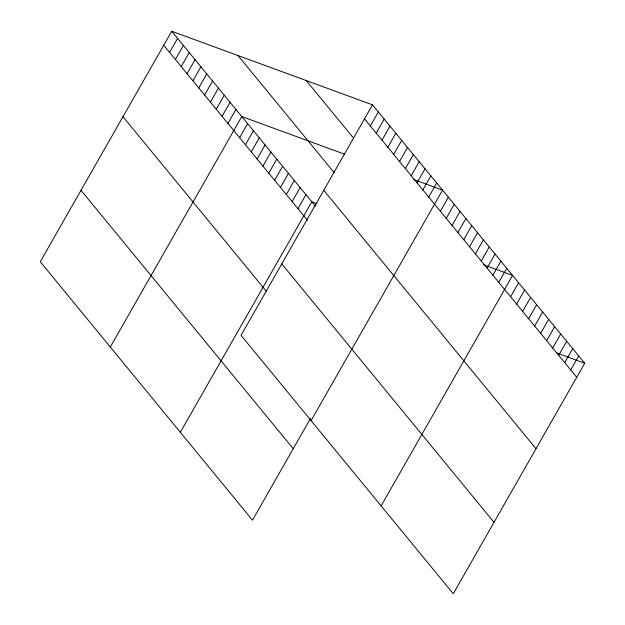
<?xml version="1.0" encoding="UTF-8"?>
<svg xmlns="http://www.w3.org/2000/svg" width="625" height="625" viewBox="0 0 625 625"><rect width="100%" height="100%" fill="white"/><g stroke="black" fill="none" stroke-linecap="round" stroke-linejoin="round"><path stroke-width="0.94" d="M372.508 104.844L241.039 335.336L453.273 593.75L584.742 363.258L372.508 104.844L171.727 31.25L40.258 261.742L252.492 520.156L310.492 418.461M169.562 52.375L177.562 38.359M175.398 59.484L183.398 45.461M181.234 66.586L189.234 52.57M187.078 73.695L195.07 59.672M192.914 80.805L200.906 66.781M198.75 87.906L206.742 73.891M204.586 95.016L212.578 80.992M210.422 102.125L218.414 88.102M216.258 109.227L224.258 95.203M222.094 116.336L230.094 102.312M227.93 123.438L235.93 109.422M110.297 347.016L241.766 116.523L344.781 154.289M239.602 137.656L247.602 123.633M245.438 144.758L253.437 130.742M251.273 151.867L259.273 137.844M257.109 158.969L265.109 144.953M262.945 166.078L270.945 152.055M268.781 173.188L276.781 159.164M274.625 180.289L282.617 166.273M280.461 187.398L288.453 173.375M286.297 194.5L294.289 180.484M292.133 201.609L300.125 187.586M297.969 208.719L305.961 194.695M180.328 432.297L311.797 201.805L316.898 203.672M370.352 125.977L378.344 111.953M376.188 133.078L384.18 119.062M382.023 140.188L390.016 126.164M387.859 147.289L395.859 133.273M393.695 154.398L401.695 140.375M399.531 161.508L407.531 147.484M405.367 168.609L413.367 154.594M411.203 175.719L419.203 161.695M417.039 182.82L425.039 168.805M422.875 189.93L430.875 175.906M428.711 197.039L436.711 183.016M311.078 420.617L442.547 190.125L413.664 179.539M440.383 211.25L448.383 197.227M446.227 218.359L454.219 204.336M452.062 225.461L460.055 211.438M457.898 232.57L465.891 218.547M463.734 239.672L471.727 225.656M469.57 246.781L477.562 232.758M475.406 253.891L483.398 239.867M481.242 260.992L489.242 246.977M487.078 268.102L495.078 254.078M492.914 275.203L500.914 261.188M498.75 282.312L506.75 268.289M381.117 505.891L512.586 275.398L483.703 264.812M510.602 296.742L518.602 282.719M516.617 304.062L524.609 290.039M522.625 311.383L530.625 297.359M528.641 318.703L536.641 304.688M534.656 326.023L542.648 312.008M540.664 333.352L548.664 319.328M546.68 340.672L554.68 326.648M552.695 347.992L560.688 333.969M558.703 355.312L566.703 341.297M564.719 362.633L572.719 348.617M570.734 369.961L578.734 355.938M556.711 352.984L584.742 363.258M364.516 118.867L576.75 377.281M306.25 80.562L352.945 137.406M237.984 55.539L334.289 172.789M323.766 190.305L536 448.711M171.727 31.25L315.406 206.195M163.727 45.273L307.414 220.219M281.789 263.906L494.023 522.312M122.984 116.703L266.664 291.648M81 190.305L293.234 448.719"/></g></svg>
